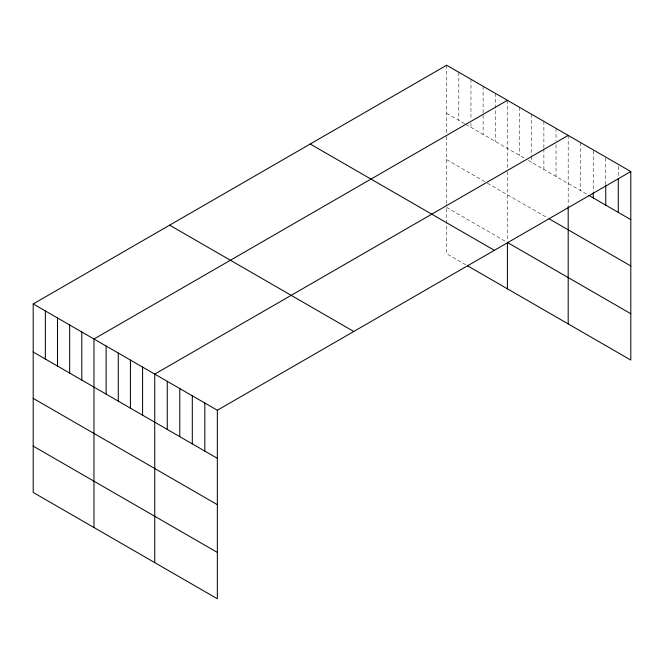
<?xml version="1.0" encoding="UTF-8"?>
<svg xmlns="http://www.w3.org/2000/svg" width="664" height="664" viewBox="0 0 664 664"><rect width="100%" height="100%" fill="white"/><g stroke="black" fill="none" stroke-linecap="round" stroke-linejoin="round"><path stroke-width="0.5" stroke-dasharray="3.32 2.49" d="M446.656 65.238L446.656 133.588M446.656 113.312L464.883 123.836M465.754 124.342L524.784 158.422M528.254 160.422L587.864 194.843M446.656 159.659L486.587 182.708M487.459 183.214L548.223 218.298M446.656 207.4L506.557 241.987M465.754 264.77L446.656 253.748L446.656 204.421M618.275 166.365L618.275 177.62M605.759 158.115L605.759 184.708M593.234 150.886L593.234 191.805M580.709 142.635L580.709 190.709M568.193 135.406L568.193 205.691M556.034 128.384L556.034 140.66M556.034 144.752L556.034 176.466M543.882 121.371L543.882 147.964M543.882 148.985L543.882 169.445M531.731 114.349L531.731 155.268M531.731 156.289L531.731 162.431M519.572 107.336L519.572 155.417M507.421 100.322L507.421 168.673M507.421 171.569L507.421 241.488M495.269 93.3L495.269 141.382M483.118 86.287L483.118 134.36M470.959 79.265L470.959 119.163M470.959 123.255L470.959 127.347M458.807 72.251L458.807 120.333M446.656 136.485L446.656 203.425"/><path stroke-width="1" d="M630.8 171.553L217.344 410.252L217.344 598.762L33.2 492.447L33.2 303.938L446.656 65.238L630.8 171.553L630.8 360.062L467.489 265.774M507.421 100.322L93.964 339.022L93.964 527.531M568.193 135.406L154.737 374.106L154.737 562.615M588.76 195.357L630.8 219.626M549.095 218.796L630.8 265.974M630.8 313.715L507.421 242.484L507.421 288.832M310.212 144.005L494.356 250.32M169.644 225.171L353.787 331.485M33.2 303.938L217.344 410.252M33.2 352.02L217.344 458.334M33.2 398.358L217.344 504.673M33.2 446.108L217.344 552.423M618.275 178.641L618.275 212.397M605.759 185.737L605.759 205.168M593.234 192.826L593.234 197.938M568.193 206.653L568.193 323.916M204.827 403.023L204.827 451.105M192.303 395.794L192.303 443.876M179.778 388.564L179.778 436.646M167.262 381.335L167.262 429.417M142.586 367.092L142.586 415.166M130.426 360.079L130.426 408.152M118.275 353.057L118.275 401.139M106.124 346.044L106.124 394.117M81.813 332.008L81.813 380.082M69.662 324.986L69.662 373.068M57.511 317.973L57.511 366.055M45.351 310.959L45.351 359.033"/></g></svg>
